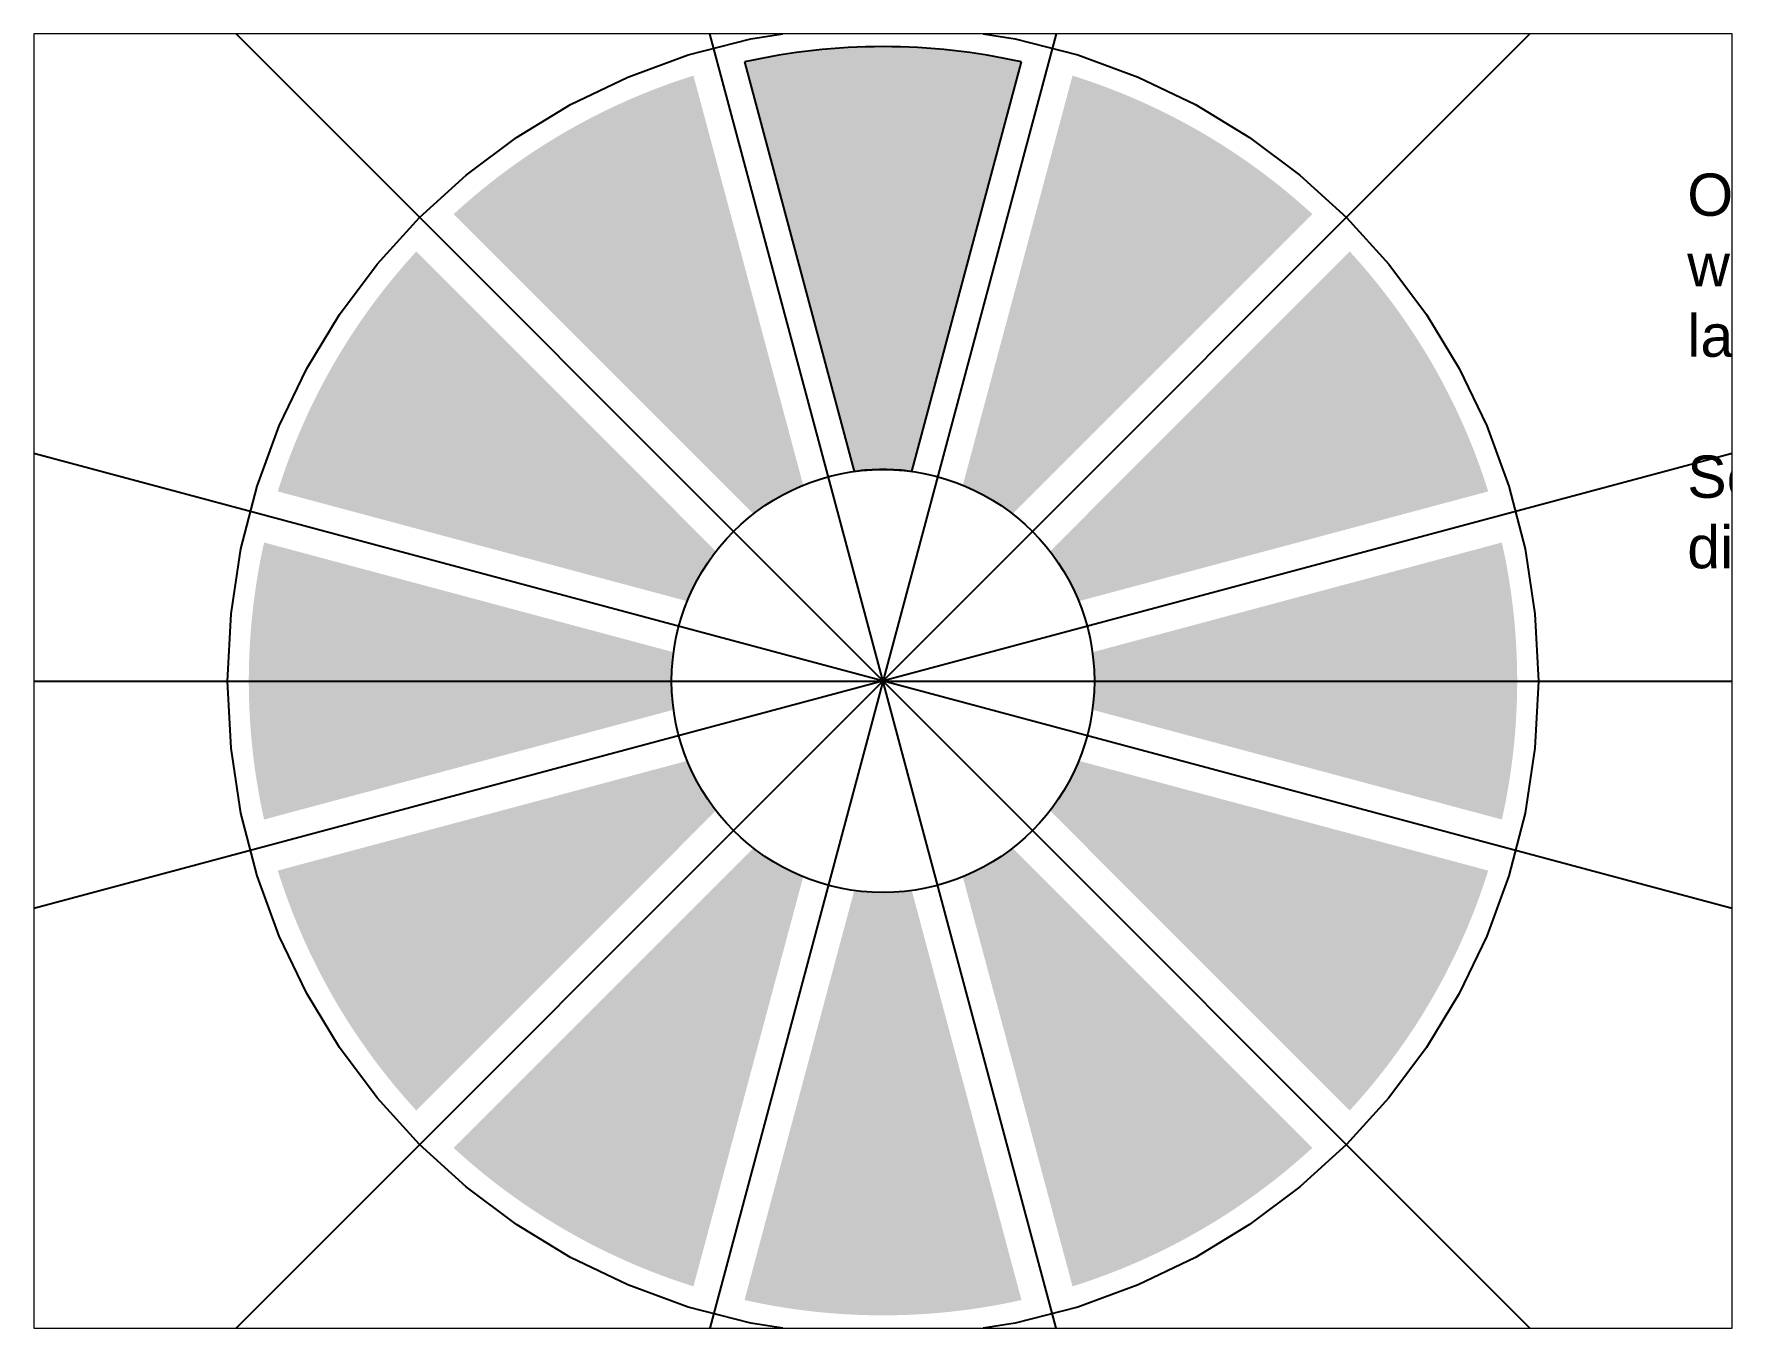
# Paper-space layout 'Sheet1' of a CAD drawing. Header units: inches. Extents: x 1.05 to 9.45, y 0.8 to 7.2.
# The model-space entities are those that its viewports show. They can reach past a viewport. Long polylines and large blocks are cut down to what shows.
import ezdxf

# ---------------------------------------------------------------- set-up
doc = ezdxf.new("R2010")
doc.units = ezdxf.units.IN
doc.header["$MEASUREMENT"] = 0
doc.styles.get("Standard").update_dxf_attribs({"font": 'arial.ttf'})

msp = doc.modelspace()

# ---------------------------------------------------------------- hatches: boundary and pattern name
h = msp.add_hatch(color=256)
h.set_gradient(color1=(0, 255, 0), color2=(0, 255, 0))
edge = h.paths.add_edge_path()
edge.add_line((-0.6550421062990949, 2.92761333494969), (-0.1360483321795464, 0.9907022011236093))
edge.add_arc((0, 0), 1, 82.18075578145817, 97.81924421854171, ccw=False)
edge.add_line((0.1360483321795468, 0.9907022011236091), (0.6550421062990961, 2.927613334949689))
edge.add_arc((0, 0), 3, 77.38801546326876, 102.6119845367312)
h = msp.add_hatch(color=256)
h.set_gradient(color1=(0, 255, 0), color2=(0, 255, 0))
edge = h.paths.add_edge_path()
edge.add_line((-2.031089772078328, 2.207866467374966), (-0.6131724123717954, 0.7899491076684331))
edge.add_arc((0, 0), 1, 112.18075578145829, 127.81924421854171, ccw=False)
edge.add_line((-0.377529788751813, 0.9259974398479791), (-0.8965235628713606, 2.86290857367406))
edge.add_arc((0, 0), 3, 107.3880154632688, 132.6119845367312)
h = msp.add_hatch(color=256)
h.set_gradient(color1=(0, 255, 0), color2=(0, 255, 0))
edge = h.paths.add_edge_path()
edge.add_line((0.8965235628713638, 2.862908573674059), (0.377529788751814, 0.9259974398479789))
edge.add_arc((0, 0), 1, 52.180755781458174, 67.81924421854171, ccw=False)
edge.add_line((0.6131724123717963, 0.789949107668432), (2.03108977207833, 2.207866467374963))
edge.add_arc((0, 0), 3, 47.38801546326872, 72.61198453673119)
h = msp.add_hatch(color=256)
h.set_gradient(color1=(0, 255, 0), color2=(0, 255, 0))
edge = h.paths.add_edge_path()
edge.add_line((-2.86290857367406, 0.8965235628713626), (-0.9259974398479791, 0.3775297887518136))
edge.add_arc((0, 0), 1, 142.1807557814582, 157.8192442185417, ccw=False)
edge.add_line((-0.7899491076684323, 0.6131724123717961), (-2.207866467374964, 2.031089772078329))
edge.add_arc((0, 0), 3, 137.3880154632687, 162.6119845367312)
h = msp.add_hatch(color=256)
h.set_gradient(color1=(0, 255, 0), color2=(0, 255, 0))
edge = h.paths.add_edge_path()
edge.add_line((2.207866467374967, 2.031089772078326), (0.7899491076684333, 0.613172412371795))
edge.add_arc((0, 0), 1, 22.180755781458174, 37.81924421854171, ccw=False)
edge.add_line((0.9259974398479793, 0.3775297887518123), (2.86290857367406, 0.8965235628713584))
edge.add_arc((0, 0), 3, 17.3880154632687, 42.61198453673117)
h = msp.add_hatch(color=256)
h.set_gradient(color1=(0, 255, 0), color2=(0, 255, 0))
edge = h.paths.add_edge_path()
edge.add_line((-2.92761333494969, -0.6550421062990947), (-0.9907022011236093, -0.1360483321795463))
edge.add_arc((0, 0), 1, 172.1807557814583, 187.8192442185417, ccw=False)
edge.add_line((-0.9907022011236091, 0.1360483321795468), (-2.927613334949689, 0.6550421062990963))
edge.add_arc((0, 0), 3, 167.3880154632687, 192.6119845367312)
h = msp.add_hatch(color=256)
h.set_gradient(color1=(0, 255, 0), color2=(0, 255, 0))
edge = h.paths.add_edge_path()
edge.add_line((2.92761333494969, 0.6550421062990943), (0.9907022011236093, 0.1360483321795461))
edge.add_arc((0, 0), 1, -7.819244218541826, 7.819244218541712, ccw=False)
edge.add_line((0.9907022011236091, -0.136048332179547), (2.927613334949689, -0.6550421062990966))
edge.add_arc((0, 0), 3, 347.3880154632687, 372.6119845367312)
h = msp.add_hatch(color=256)
h.set_gradient(color1=(0, 255, 0), color2=(0, 255, 0))
edge = h.paths.add_edge_path()
edge.add_line((-2.207866467374966, -2.031089772078327), (-0.7899491076684328, -0.6131724123717954))
edge.add_arc((0, 0), 1, 202.1807557814583, 217.8192442185417, ccw=False)
edge.add_line((-0.9259974398479791, -0.3775297887518129), (-2.86290857367406, -0.89652356287136))
edge.add_arc((0, 0), 3, 197.3880154632688, 222.6119845367312)
h = msp.add_hatch(color=256)
h.set_gradient(color1=(0, 255, 0), color2=(0, 255, 0))
edge = h.paths.add_edge_path()
edge.add_line((2.862908573674059, -0.8965235628713638), (0.9259974398479789, -0.377529788751814))
edge.add_arc((0, 0), 1, 322.1807557814582, 337.81924421854166, ccw=False)
edge.add_line((0.789949107668432, -0.6131724123717963), (2.207866467374963, -2.03108977207833))
edge.add_arc((0, 0), 3, 317.3880154632687, 342.6119845367312)
h = msp.add_hatch(color=256)
h.set_gradient(color1=(0, 255, 0), color2=(0, 255, 0))
edge = h.paths.add_edge_path()
edge.add_line((-0.8965235628713633, -2.86290857367406), (-0.3775297887518138, -0.9259974398479791))
edge.add_arc((0, 0), 1, 232.1807557814582, 247.8192442185417, ccw=False)
edge.add_line((-0.6131724123717963, -0.7899491076684321), (-2.031089772078329, -2.207866467374963))
edge.add_arc((0, 0), 3, 227.3880154632687, 252.6119845367312)
h = msp.add_hatch(color=256)
h.set_gradient(color1=(0, 255, 0), color2=(0, 255, 0))
edge = h.paths.add_edge_path()
edge.add_line((2.031089772078327, -2.207866467374966), (0.6131724123717954, -0.7899491076684326))
edge.add_arc((0, 0), 1, 292.18075578145823, 307.81924421854166, ccw=False)
edge.add_line((0.3775297887518128, -0.9259974398479792), (0.8965235628713597, -2.86290857367406))
edge.add_arc((0, 0), 3, 287.3880154632687, 312.6119845367311)
h = msp.add_hatch(color=256)
h.set_gradient(color1=(0, 255, 0), color2=(0, 255, 0))
edge = h.paths.add_edge_path()
edge.add_line((0.6550421062990945, -2.92761333494969), (0.1360483321795463, -0.9907022011236093))
edge.add_arc((0, 0), 1, 262.18075578145823, 277.8192442185417, ccw=False)
edge.add_line((-0.1360483321795469, -0.9907022011236091), (-0.6550421062990965, -2.927613334949689))
edge.add_arc((0, 0), 3, 257.3880154632687, 282.6119845367312)

# ---------------------------------------------------------------- linework, layer by layer
for p, q in [((-0.6550421062990949, 2.92761333494969), (-0.1360483321795464, 0.9907022011236093)), ((0.1360483321795468, 0.9907022011236091), (0.6550421062990961, 2.927613334949689))]:
    msp.add_line(p, q)
for p, direction in [((0, 0), (-0.7071067811865475, 0.7071067811865476)), ((0, 0), (-0.7071067811865477, -0.7071067811865474)), ((0, 0), (-0.2588190451025207, 0.9659258262890684)), ((0, 0), (-0.25881904510252113, -0.9659258262890683)), ((0, 0), (-0.9659258262890684, -0.2588190451025207)), ((0, 0), (-0.9659258262890683, 0.25881904510252096)), ((9.5, 0), (1, 0))]:
    msp.add_xline(p, direction)
at = {"color": 1}
msp.add_circle((0, 0), 3.1, dxfattribs=at)
msp.add_circle((0, 0), 1)
for radius, start, end in [(3, 77.38801546326876, 102.6119845367312), (1, 82.18075578145827, 97.81924421854171)]:
    msp.add_arc((0, 0), radius, start, end)

# ---------------------------------------------------------------- texts
at = {"insert": (3.804504232101404, 2.400079868445277), "char_height": 0.2, "width": 2.945932075471699, "attachment_point": 1}
msp.add_mtext('{Outer circle is 6.2 in., we can scale down later.\\P\\PScrews are .16 inch diameter}', dxfattribs=at)

psp = doc.layouts.new('Sheet1')

# ---------------------------------------------------------------- viewports
at = {"layer": '0'}
psp.add_viewport(center=(5.25, 4), size=(8.4, 6.4), view_center_point=(0, 0), view_height=6.12, dxfattribs=at)

doc.saveas('drawing.dxf')
